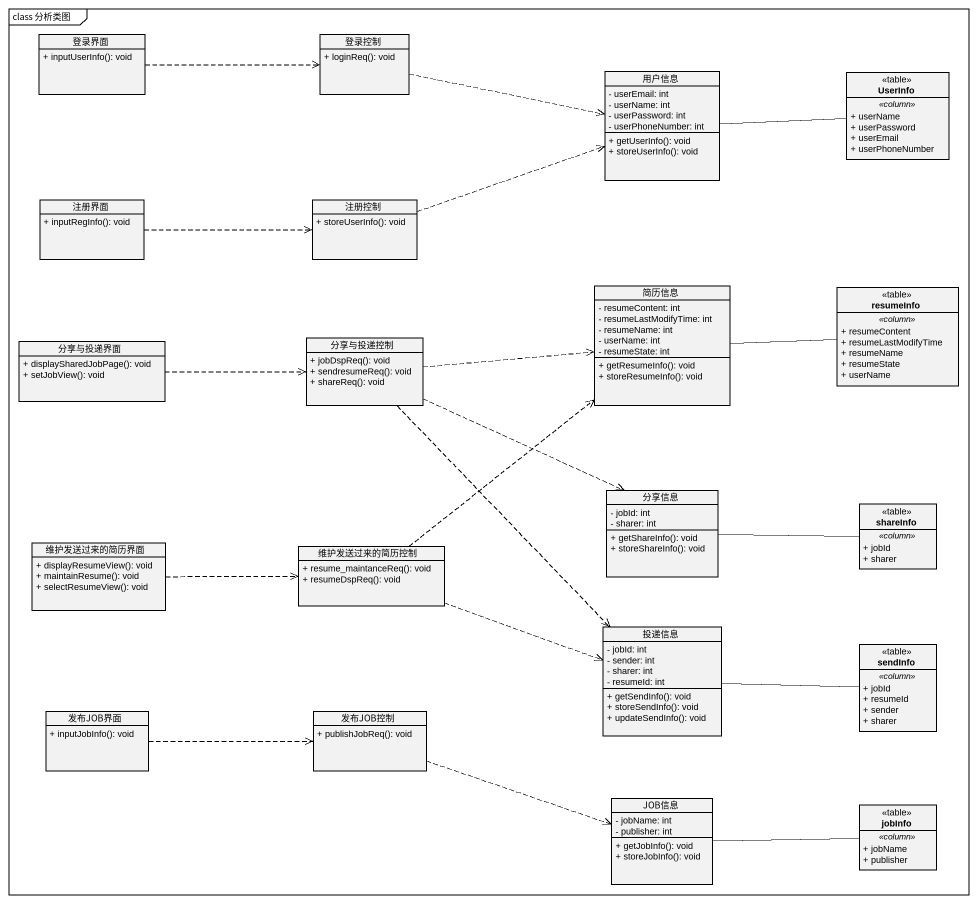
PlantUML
@startuml
mainframe class 分析类图
hide circle
hide empty members
skinparam classAttributeIconSize 0
class 登录界面 {
  + inputUserInfo(): void
}
class 登录控制 {
  + loginReq(): void
}
class 用户信息 {
  - userEmail: int
  - userName: int
  - userPassword: int
  - userPhoneNumber: int
  + getUserInfo(): void
  + storeUserInfo(): void
}
class UserInfo <<table>> {
  .. <<column>> ..
  + userName
  + userPassword
  + userEmail
  + userPhoneNumber
}
class 注册界面 {
  + inputRegInfo(): void
}
class 注册控制 {
  + storeUserInfo(): void
}
class 简历信息 {
  - resumeContent: int
  - resumeLastModifyTime: int
  - resumeName: int
  - userName: int
  - resumeState: int
  + getResumeInfo(): void
  + storeResumeInfo(): void
}
class resumeInfo <<table>> {
  .. <<column>> ..
  + resumeContent
  + resumeLastModifyTime
  + resumeName
  + resumeState
  + userName
}
class 分享与投递界面 {
  + displaySharedJobPage(): void
  + setJobView(): void
}
class 分享与投递控制 {
  + jobDspReq(): void
  + sendresumeReq(): void
  + shareReq(): void
}
class 分享信息 {
  - jobId: int
  - sharer: int
  + getShareInfo(): void
  + storeShareInfo(): void
}
class shareInfo <<table>> {
  .. <<column>> ..
  + jobId
  + sharer
}
class 维护发送过来的简历界面 {
  + displayResumeView(): void
  + maintainResume(): void
  + selectResumeView(): void
}
class 维护发送过来的简历控制 {
  + resume_maintanceReq(): void
  + resumeDspReq(): void
}
class 投递信息 {
  - jobId: int
  - sender: int
  - sharer: int
  - resumeId: int
  + getSendInfo(): void
  + storeSendInfo(): void
  + updateSendInfo(): void
}
class sendInfo <<table>> {
  .. <<column>> ..
  + jobId
  + resumeId
  + sender
  + sharer
}
class 发布JOB界面 {
  + inputJobInfo(): void
}
class 发布JOB控制 {
  + publishJobReq(): void
}
class JOB信息 {
  - jobName: int
  - publisher: int
  + getJobInfo(): void
  + storeJobInfo(): void
}
class jobInfo <<table>> {
  .. <<column>> ..
  + jobName
  + publisher
}
登录界面 .right.> 登录控制
登录控制 .right.> 用户信息
用户信息 -right- UserInfo
注册界面 .right.> 注册控制
注册控制 .right.> 用户信息
简历信息 -right- resumeInfo
分享与投递界面 .right.> 分享与投递控制
分享与投递控制 .right.> 简历信息
分享与投递控制 .right.> 分享信息
分享与投递控制 ..> 投递信息
分享信息 -right- shareInfo
维护发送过来的简历界面 .right.> 维护发送过来的简历控制
维护发送过来的简历控制 .up.> 简历信息
维护发送过来的简历控制 .right.> 投递信息
投递信息 -right- sendInfo
发布JOB界面 .right.> 发布JOB控制
发布JOB控制 .right.> JOB信息
JOB信息 -right- jobInfo
@enduml
